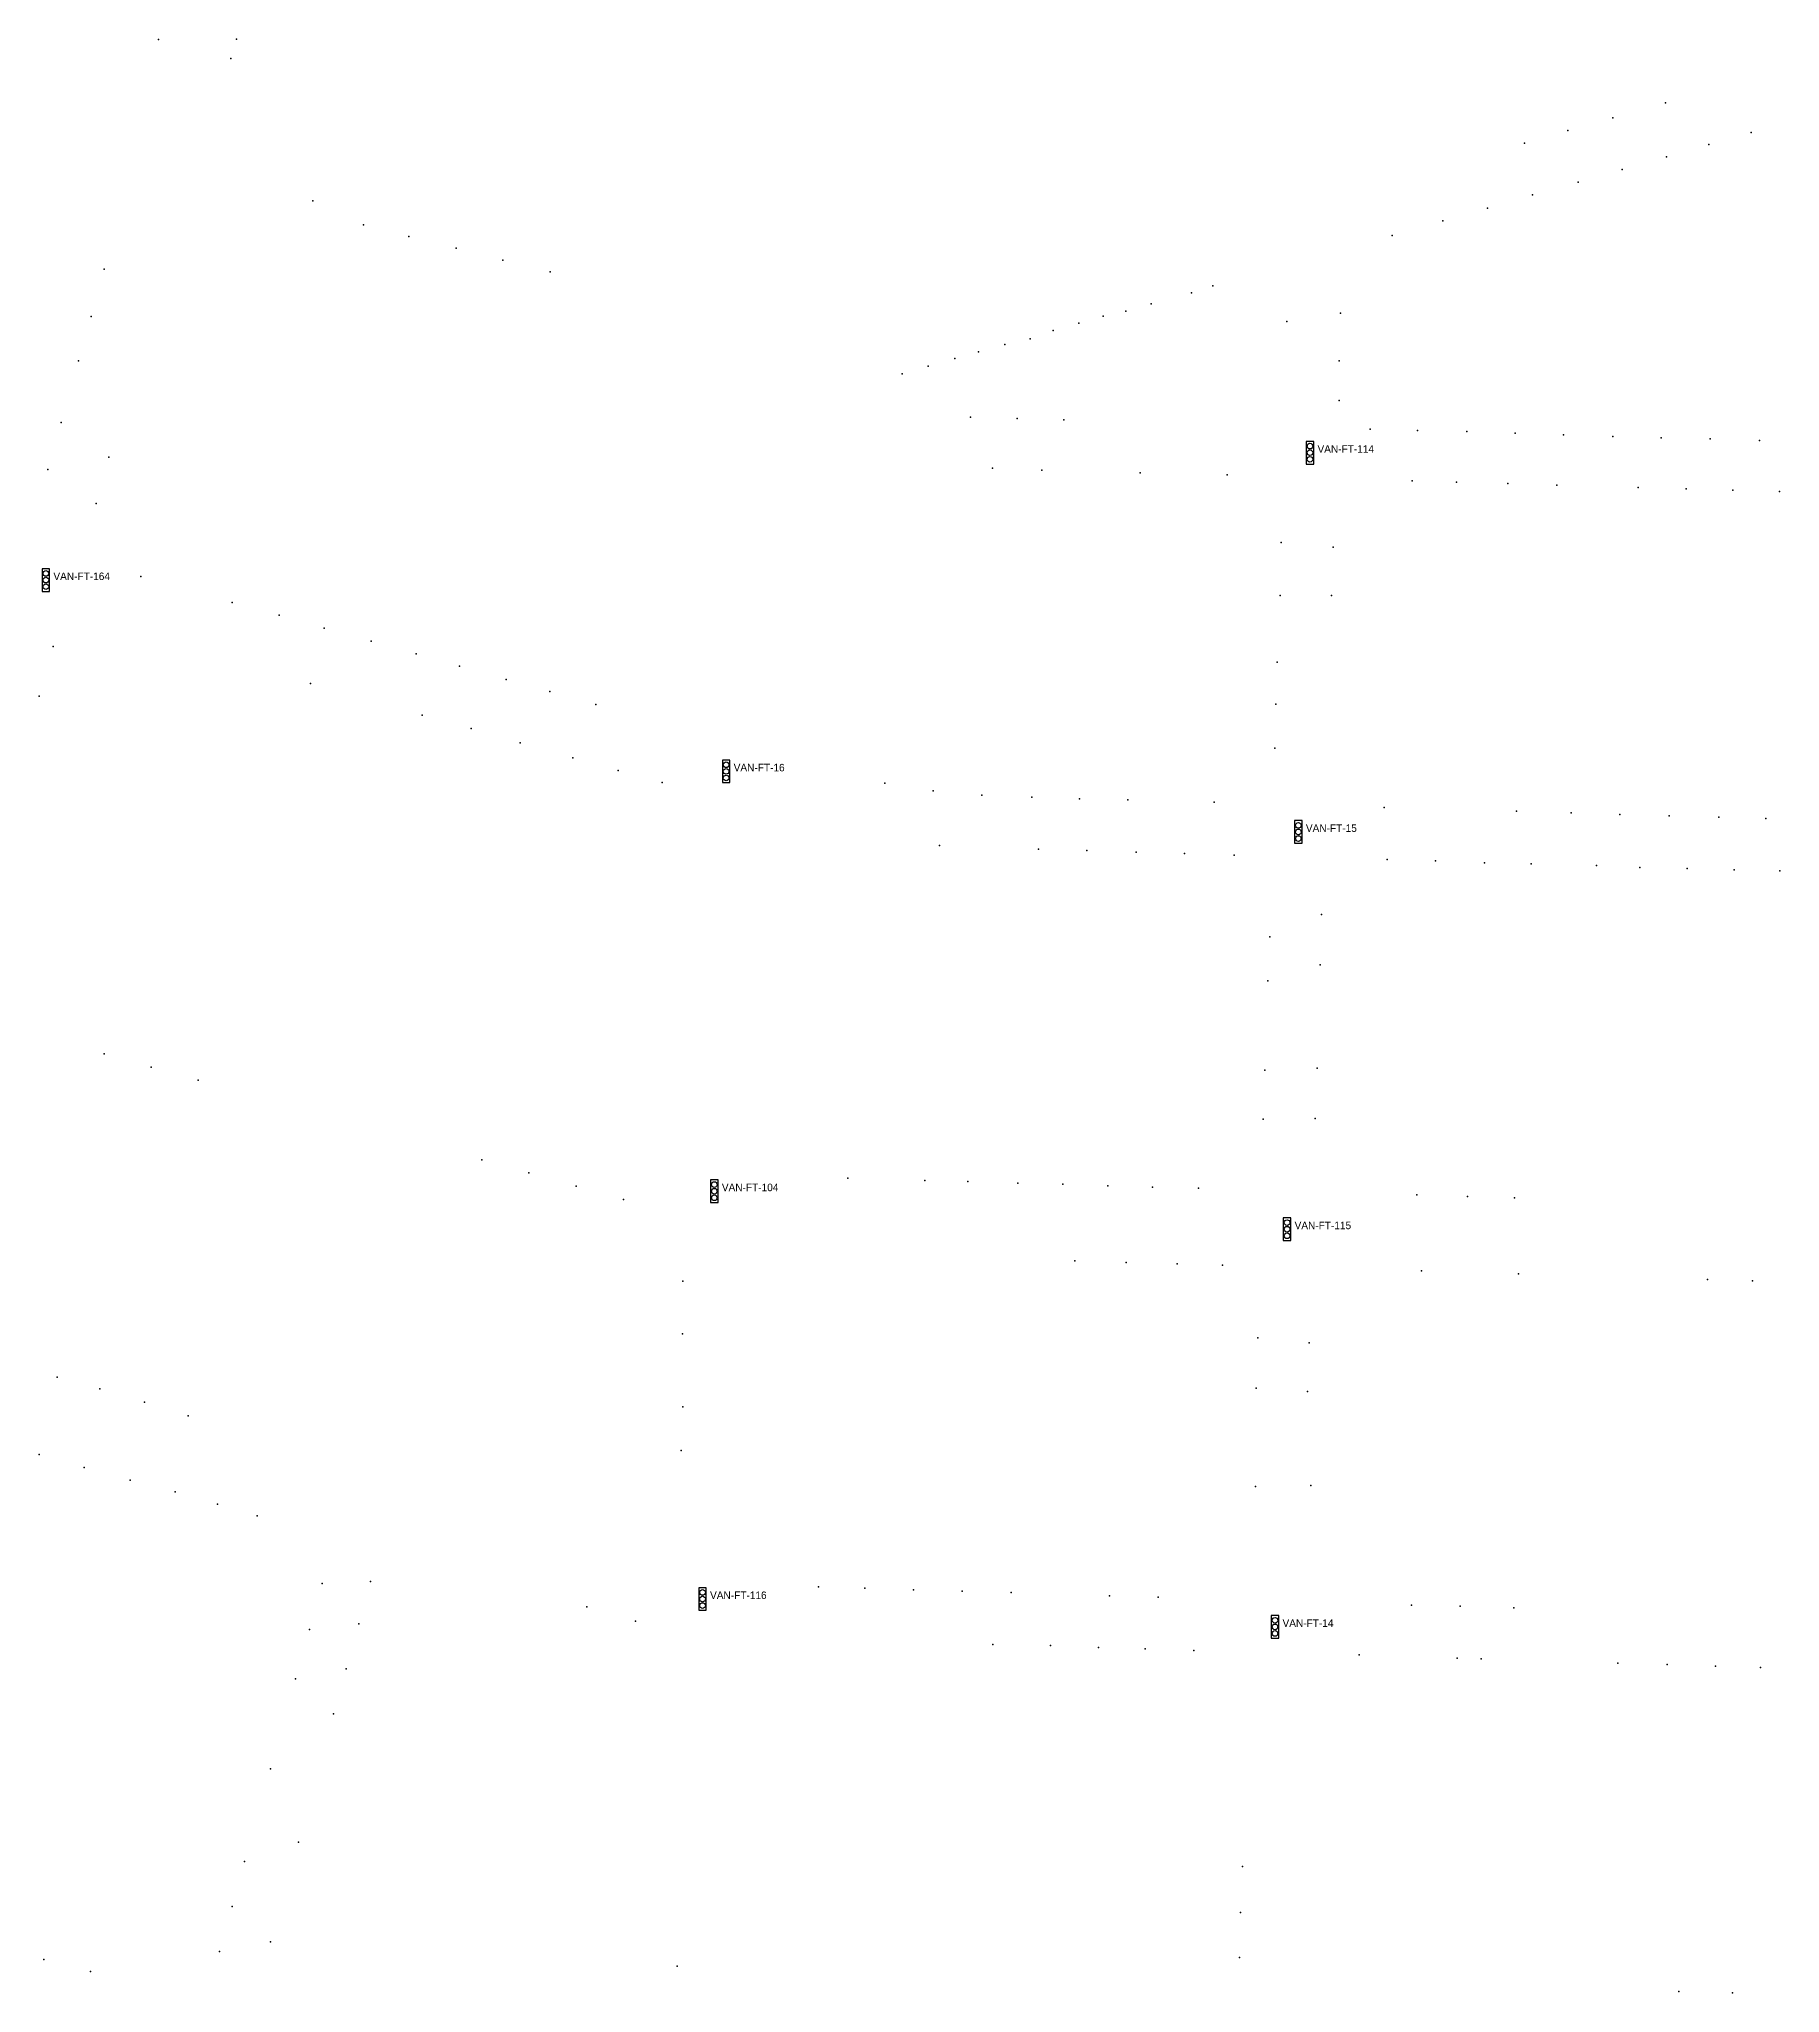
# Model space of a CAD drawing. Header units: inches. Extents: x 486474 to 494239, y 5455982 to 5460069.
# Drawn here: x 492232 to 492694, y 5458539 to 5459058 of the extents above; entities that cross this region are included whole.
import ezdxf

# ---------------------------------------------------------------- set-up
doc = ezdxf.new("R2010")
doc.units = ezdxf.units.IN
doc.header["$MEASUREMENT"] = 0
doc.layers.add('Parking Meters', color=10, linetype='Continuous')
doc.layers.add('Traffic Signals', color=10, linetype='Continuous')

msp = doc.modelspace()

# ---------------------------------------------------------------- linework, layer by layer
at = {"layer": 'Parking Meters', "color": 7}
for p in [(492263.47, 5459057.58), (492263.47, 5459057.58), (492284.2, 5459057.66), (492284.2, 5459057.66), (492282.7, 5459052.53), (492282.7, 5459052.53), (492663.44, 5459040.78), (492637.56, 5459033.4), (492637.56, 5459033.4), (492649.48, 5459036.8), (492649.48, 5459036.8), (492686.23, 5459032.85), (492626.01, 5459030.02), (492675, 5459029.66), (492675, 5459029.66), (492651.93, 5459023.02), (492651.93, 5459023.02), (492663.71, 5459026.42), (492663.71, 5459026.42), (492640.29, 5459019.67), (492640.29, 5459019.67), (492304.42, 5459014.74), (492616.2, 5459012.82), (492616.2, 5459012.82), (492628.2, 5459016.33), (492628.2, 5459016.33), (492317.89, 5459008.39), (492317.89, 5459008.39), (492604.38, 5459009.45), (492604.38, 5459009.45), (492329.97, 5459005.3), (492329.97, 5459005.3), (492342.5, 5459002.16), (492342.5, 5459002.16), (492590.89, 5459005.52), (492249.1, 5458996.56), (492249.1, 5458996.56), (492354.89, 5458998.98), (492354.89, 5458998.98), (492367.4, 5458995.87), (492367.4, 5458995.87), (492543.35, 5458992.15), (492543.35, 5458992.15), (492526.96, 5458987.39), (492526.96, 5458987.39), (492537.68, 5458990.33), (492537.68, 5458990.33), (492245.61, 5458984.04), (492245.61, 5458984.04), (492507.74, 5458982.22), (492507.74, 5458982.22), (492514.18, 5458984.13), (492520.24, 5458985.44), (492520.24, 5458985.44), (492562.95, 5458982.65), (492562.95, 5458982.65), (492577.2, 5458984.91), (492488.13, 5458976.63), (492488.13, 5458976.63), (492494.81, 5458978.08), (492500.99, 5458980.29), (492500.99, 5458980.29), (492242.22, 5458972.27), (492467.77, 5458970.86), (492467.77, 5458970.86), (492474.84, 5458972.91), (492481.13, 5458974.64), (492481.13, 5458974.64), (492576.82, 5458972.28), (492576.82, 5458972.28), (492460.89, 5458968.83), (492460.89, 5458968.83), (492576.84, 5458961.71), (492237.66, 5458955.9), (492237.66, 5458955.9), (492479.05, 5458957.31), (492491.39, 5458956.9), (492491.39, 5458956.9), (492503.76, 5458956.57), (492503.76, 5458956.57), (492585.09, 5458954.1), (492597.63, 5458953.76), (492597.63, 5458953.76), (492610.72, 5458953.45), (492610.72, 5458953.45), (492623.53, 5458953.01), (492623.53, 5458953.01), (492636.41, 5458952.63), (492636.41, 5458952.63), (492649.5, 5458952.17), (492649.5, 5458952.17), (492662.3, 5458951.84), (492662.3, 5458951.84), (492675.32, 5458951.51), (492675.32, 5458951.51), (492688.4, 5458951.06), (492688.4, 5458951.06), (492250.3, 5458946.64), (492234.15, 5458943.36), (492234.15, 5458943.36), (492484.85, 5458943.79), (492484.85, 5458943.79), (492497.9, 5458943.21), (492497.9, 5458943.21), (492524.08, 5458942.53), (492524.08, 5458942.53), (492547.09, 5458941.96), (492547.09, 5458941.96), (492596.24, 5458940.38), (492607.98, 5458940.04), (492607.98, 5458940.04), (492621.61, 5458939.67), (492621.61, 5458939.67), (492246.9, 5458934.39), (492246.9, 5458934.39), (492634.67, 5458939.22), (492634.67, 5458939.22), (492656.19, 5458938.65), (492656.19, 5458938.65), (492668.96, 5458938.26), (492668.96, 5458938.26), (492681.34, 5458937.91), (492681.34, 5458937.91), (492693.77, 5458937.57), (492693.77, 5458937.57), (492561.47, 5458924.03), (492561.47, 5458924.03), (492575.3, 5458922.77), (492575.3, 5458922.77), (492258.8, 5458914.99), (492258.8, 5458914.99), (492561.19, 5458909.97), (492561.19, 5458909.97), (492574.79, 5458909.96), (492574.79, 5458909.96), (492283.08, 5458908.14), (492283.08, 5458908.14), (492295.52, 5458904.69), (492295.52, 5458904.69), (492307.47, 5458901.3), (492307.47, 5458901.3), (492235.57, 5458896.4), (492319.94, 5458897.8), (492319.94, 5458897.8), (492331.88, 5458894.49), (492331.88, 5458894.49), (492343.35, 5458891.2), (492343.35, 5458891.2), (492355.79, 5458887.69), (492355.79, 5458887.69), (492560.41, 5458892.28), (492231.84, 5458883.25), (492231.84, 5458883.25), (492303.87, 5458886.57), (492303.87, 5458886.57), (492367.35, 5458884.51), (492367.35, 5458884.51), (492333.49, 5458878.23), (492333.49, 5458878.23), (492379.58, 5458881.06), (492379.58, 5458881.06), (492560.03, 5458881.11), (492560.03, 5458881.11), (492346.5, 5458874.64), (492346.5, 5458874.64), (492359.48, 5458870.84), (492359.48, 5458870.84), (492373.5, 5458866.86), (492373.5, 5458866.86), (492559.78, 5458869.39), (492559.78, 5458869.39), (492385.49, 5458863.53), (492385.49, 5458863.53), (492397.21, 5458860.28), (492456.31, 5458860.15), (492456.31, 5458860.15), (492469.12, 5458858.14), (492469.12, 5458858.14), (492482, 5458856.92), (492482, 5458856.92), (492495.25, 5458856.38), (492495.25, 5458856.38), (492507.93, 5458856), (492507.93, 5458856), (492520.74, 5458855.7), (492520.74, 5458855.7), (492543.67, 5458855.07), (492543.67, 5458855.07), (492588.77, 5458853.71), (492588.77, 5458853.71), (492623.94, 5458852.67), (492623.94, 5458852.67), (492638.41, 5458852.22), (492638.41, 5458852.22), (492651.39, 5458851.85), (492651.39, 5458851.85), (492664.46, 5458851.46), (492664.46, 5458851.46), (492677.59, 5458851.08), (492677.59, 5458851.08), (492690.07, 5458850.74), (492690.07, 5458850.74), (492470.74, 5458843.6), (492470.74, 5458843.6), (492497.07, 5458842.58), (492497.07, 5458842.58), (492509.89, 5458842.24), (492509.89, 5458842.24), (492522.95, 5458841.79), (492522.95, 5458841.79), (492535.81, 5458841.47), (492535.81, 5458841.47), (492548.96, 5458841.04), (492589.61, 5458839.87), (492589.61, 5458839.87), (492602.42, 5458839.5), (492602.42, 5458839.5), (492615.47, 5458839), (492615.47, 5458839), (492627.84, 5458838.76), (492645.18, 5458838.27), (492645.18, 5458838.27), (492656.69, 5458837.79), (492656.69, 5458837.79), (492669.19, 5458837.51), (492669.19, 5458837.51), (492681.67, 5458837.17), (492681.67, 5458837.17), (492693.84, 5458836.89), (492572.18, 5458825.25), (492572.18, 5458825.25), (492558.43, 5458819.38), (492571.79, 5458811.9), (492571.79, 5458811.9), (492557.94, 5458807.7), (492557.94, 5458807.7), (492249.09, 5458788.32), (492249.09, 5458788.32), (492261.56, 5458784.77), (492261.56, 5458784.77), (492557.09, 5458783.93), (492557.09, 5458783.93), (492570.98, 5458784.52), (492570.98, 5458784.52), (492274.03, 5458781.25), (492274.03, 5458781.25), (492556.72, 5458770.93), (492556.72, 5458770.93), (492570.47, 5458771.16), (492570.47, 5458771.16), (492349.33, 5458760.18), (492349.33, 5458760.18), (492361.8, 5458756.71), (492361.8, 5458756.71), (492374.33, 5458753.19), (492374.33, 5458753.19), (492446.44, 5458755.24), (492446.44, 5458755.24), (492466.91, 5458754.63), (492478.34, 5458754.37), (492478.34, 5458754.37), (492491.61, 5458753.99), (492491.61, 5458753.99), (492503.49, 5458753.65), (492503.49, 5458753.65), (492515.45, 5458753.27), (492515.45, 5458753.27), (492527.29, 5458752.93), (492527.29, 5458752.93), (492386.93, 5458749.63), (492386.93, 5458749.63), (492539.5, 5458752.62), (492539.5, 5458752.62), (492597.43, 5458750.85), (492597.43, 5458750.85), (492610.9, 5458750.43), (492610.9, 5458750.43), (492623.43, 5458750.1), (492623.43, 5458750.1), (492506.72, 5458733.32), (492506.72, 5458733.32), (492520.29, 5458732.88), (492520.29, 5458732.88), (492533.83, 5458732.51), (492533.83, 5458732.51), (492545.87, 5458732.17), (492402.63, 5458727.92), (492598.75, 5458730.65), (492598.75, 5458730.65), (492624.42, 5458729.9), (492624.42, 5458729.9), (492674.66, 5458728.42), (492674.66, 5458728.42), (492686.54, 5458728.05), (492686.54, 5458728.05), (492402.58, 5458713.97), (492555.26, 5458712.89), (492555.26, 5458712.89), (492568.89, 5458711.55), (492236.56, 5458702.48), (492236.56, 5458702.48), (492247.95, 5458699.32), (492247.95, 5458699.32), (492259.76, 5458695.82), (492259.76, 5458695.82), (492554.81, 5458699.55), (492554.81, 5458699.55), (492568.43, 5458698.69), (492568.43, 5458698.69), (492271.38, 5458692.2), (492271.38, 5458692.2), (492402.61, 5458694.56), (492231.79, 5458681.9), (492231.79, 5458681.9), (492402.21, 5458682.99), (492243.78, 5458678.49), (492243.78, 5458678.49), (492255.93, 5458675.15), (492255.93, 5458675.15), (492267.9, 5458672.03), (492267.9, 5458672.03), (492554.61, 5458673.47), (492554.61, 5458673.47), (492569.32, 5458673.73), (492279.14, 5458668.73), (492279.14, 5458668.73), (492289.66, 5458665.62), (492289.66, 5458665.62), (492306.93, 5458647.65), (492306.93, 5458647.65), (492319.71, 5458648.25), (492438.66, 5458646.79), (492438.66, 5458646.79), (492450.93, 5458646.48), (492450.93, 5458646.48), (492463.87, 5458646), (492463.87, 5458646), (492476.83, 5458645.65), (492476.83, 5458645.65), (492489.78, 5458645.28), (492489.78, 5458645.28), (492515.87, 5458644.43), (492515.87, 5458644.43), (492528.81, 5458644.07), (492528.81, 5458644.07), (492377.15, 5458641.45), (492377.15, 5458641.45), (492596.03, 5458641.96), (492596.03, 5458641.96), (492608.99, 5458641.62), (492608.99, 5458641.62), (492623.19, 5458641.23), (492623.19, 5458641.23), (492303.54, 5458635.47), (492303.54, 5458635.47), (492316.65, 5458636.98), (492316.65, 5458636.98), (492390.13, 5458637.67), (492484.91, 5458631.47), (492484.91, 5458631.47), (492500.28, 5458631.19), (492500.28, 5458631.19), (492513.02, 5458630.71), (492513.02, 5458630.71), (492525.33, 5458630.37), (492525.33, 5458630.37), (492538.29, 5458629.9), (492538.29, 5458629.9), (492582.21, 5458628.7), (492582.21, 5458628.7), (492313.32, 5458625.06), (492313.32, 5458625.06), (492608.19, 5458627.84), (492614.58, 5458627.67), (492650.81, 5458626.55), (492650.81, 5458626.55), (492663.93, 5458626.15), (492663.93, 5458626.15), (492676.78, 5458625.75), (492676.78, 5458625.75), (492688.69, 5458625.38), (492299.87, 5458622.34), (492299.87, 5458622.34), (492309.97, 5458613.04), (492309.97, 5458613.04), (492293.18, 5458598.45), (492293.18, 5458598.45), (492300.63, 5458579.04), (492300.63, 5458579.04), (492286.34, 5458573.88), (492286.34, 5458573.88), (492551.24, 5458572.54), (492551.24, 5458572.54), (492283.02, 5458561.94), (492283.02, 5458561.94), (492550.64, 5458560.33), (492550.64, 5458560.33), (492293.19, 5458552.52), (492293.19, 5458552.52), (492233.09, 5458547.82), (492233.09, 5458547.82), (492279.67, 5458550.01), (492401.18, 5458546.08), (492550.39, 5458548.39), (492245.42, 5458544.71), (492245.42, 5458544.71), (492667.01, 5458539.36), (492667.01, 5458539.36), (492681.29, 5458538.99), (492681.29, 5458538.99)]:
    msp.add_point(p, dxfattribs=at)
at = {"layer": 'Traffic Signals', "color": 1}
for points in [[(492568.11, 5458944.86), (492570.11, 5458944.86), (492570.11, 5458950.86), (492568.11, 5458950.86)], [(492232.59, 5458911.05), (492234.59, 5458911.05), (492234.59, 5458917.05), (492232.59, 5458917.05)], [(492413.15, 5458860.27), (492415.15, 5458860.27), (492415.15, 5458866.27), (492413.15, 5458866.27)], [(492565.03, 5458844.19), (492567.03, 5458844.19), (492567.03, 5458850.19), (492565.03, 5458850.19)], [(492410.01, 5458748.82), (492412.01, 5458748.82), (492412.01, 5458754.82), (492410.01, 5458754.82)], [(492562.03, 5458738.73), (492564.03, 5458738.73), (492564.03, 5458744.73), (492562.03, 5458744.73)], [(492406.88, 5458640.56), (492408.88, 5458640.56), (492408.88, 5458646.56), (492406.88, 5458646.56)], [(492558.83, 5458633.16), (492560.83, 5458633.16), (492560.83, 5458639.16), (492558.83, 5458639.16)]]:
    msp.add_lwpolyline(points, close=True, dxfattribs=at)
for centre in [(492569.11, 5458949.61), (492569.11, 5458947.86), (492569.11, 5458946.11), (492233.59, 5458915.8), (492233.59, 5458914.05), (492233.59, 5458912.3), (492414.15, 5458865.02), (492414.15, 5458863.27), (492414.15, 5458861.52), (492566.03, 5458848.94), (492566.03, 5458847.19), (492566.03, 5458845.44), (492411.01, 5458753.57), (492411.01, 5458751.82), (492411.01, 5458750.07), (492563.03, 5458743.48), (492563.03, 5458741.73), (492563.03, 5458739.98), (492407.88, 5458645.31), (492407.88, 5458643.56), (492407.88, 5458641.81), (492559.83, 5458637.91), (492559.83, 5458636.16), (492559.83, 5458634.41)]:
    msp.add_circle(centre, 0.75, dxfattribs=at)

# ---------------------------------------------------------------- texts
for s, p in [('VAN-FT-114', (492571.11, 5458947.86)), ('VAN-FT-164', (492235.59, 5458914.05)), ('VAN-FT-16', (492416.15, 5458863.27)), ('VAN-FT-15', (492568.03, 5458847.19)), ('VAN-FT-104', (492413.01, 5458751.82)), ('VAN-FT-115', (492565.03, 5458741.73)), ('VAN-FT-116', (492409.88, 5458643.56)), ('VAN-FT-14', (492561.83, 5458636.16))]:
    msp.add_text(s, height=2, dxfattribs=at).set_placement(p)

doc.saveas('drawing.dxf')
